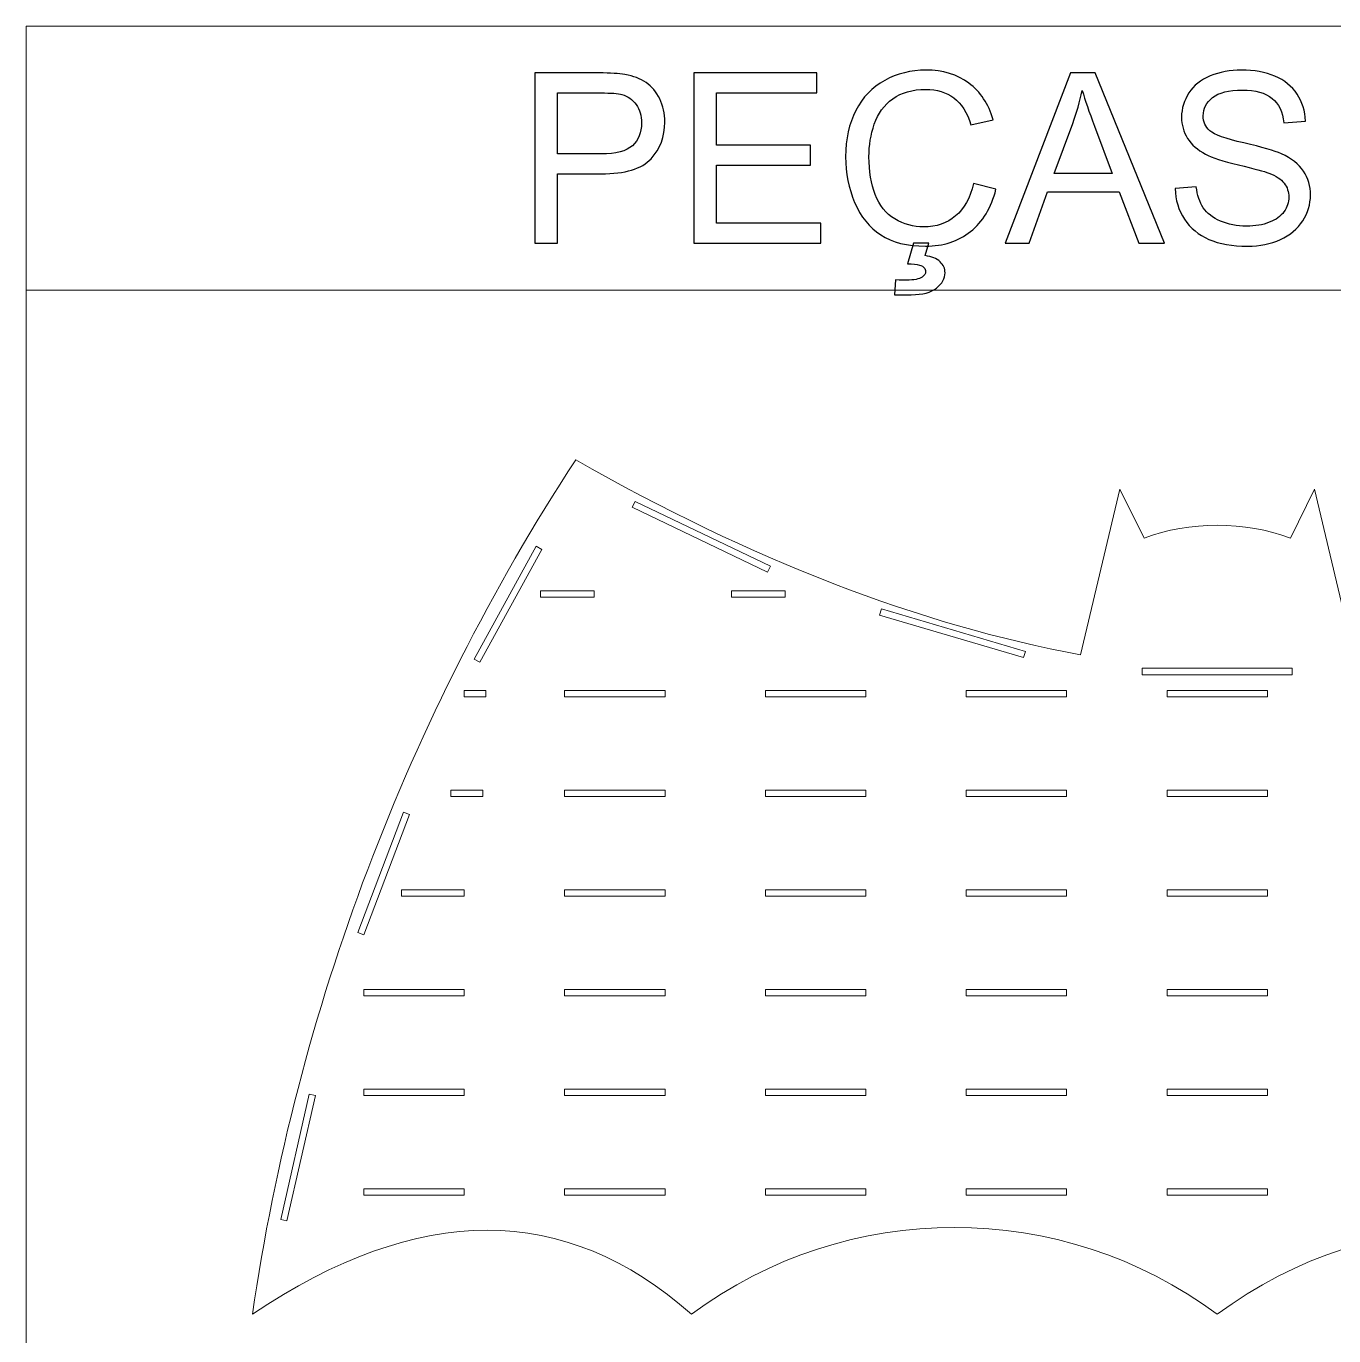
# Model space of a CAD drawing. Header units: millimetres. Extents: x -1111 to 1111, y -549 to 549.
# Drawn here: x -1111 to -501, y -62 to 549 of the extents above; entities that cross this region are included whole.
import ezdxf

# ---------------------------------------------------------------- set-up
doc = ezdxf.new("R2010")
doc.units = ezdxf.units.MM
doc.header["$MEASUREMENT"] = 0
doc.layers.add('Camada 1', color=7, linetype='Continuous')

msp = doc.modelspace()

# ---------------------------------------------------------------- linework, layer by layer
at = {"layer": 'Camada 1', "color": 140, "lineweight": 20}
for points in [[(-1110.9428, 426.1517), (0, 426.1517), (0, 549.2085), (-1110.9428, 549.2085), (-1110.9428, 426.1517)], [(-1110.9428, -549.2083), (0, -549.2083), (0, 426.1517), (-1110.9428, 426.1517), (-1110.9428, -549.2083)]]:
    msp.add_lwpolyline(points, close=True, dxfattribs=at)
at = {"layer": 'Camada 1', "color": 140}
for points, knots in [([(-873.7577, 447.9645), (-873.7577, 447.9645), (-873.7577, 527.3951), (-873.7577, 527.3951), (-873.7577, 527.3951), (-873.7577, 527.3951), (-843.7678, 527.3951), (-843.7678, 527.3951), (-843.7678, 527.3951), (-838.4983, 527.3951), (-834.4676, 527.1363), (-831.6757, 526.637), (-831.6757, 526.637), (-827.7745, 525.9899), (-824.5018, 524.7511), (-821.8578, 522.9392), (-821.8578, 522.9392), (-819.2139, 521.1087), (-817.0876, 518.5572), (-815.479, 515.2845), (-815.479, 515.2845), (-813.8704, 512.0119), (-813.0754, 508.4065), (-813.0754, 504.4682), (-813.0754, 504.4682), (-813.0754, 497.7381), (-815.2201, 492.0248), (-819.5282, 487.3655), (-819.5282, 487.3655), (-823.8177, 482.6877), (-831.6018, 480.358), (-842.8434, 480.358), (-842.8434, 480.358), (-842.8434, 480.358), (-863.2187, 480.358), (-863.2187, 480.358), (-863.2187, 480.358), (-863.2187, 480.358), (-863.2187, 447.9645), (-863.2187, 447.9645), (-863.2187, 447.9645), (-863.2187, 447.9645), (-873.7577, 447.9645), (-873.7577, 447.9645)], [0, 0, 0, 0, 0.08333333, 0.08333333, 0.08333333, 0.08333333, 0.16666667, 0.16666667, 0.16666667, 0.16666667, 0.25, 0.25, 0.25, 0.25, 0.33333333, 0.33333333, 0.33333333, 0.33333333, 0.41666667, 0.41666667, 0.41666667, 0.41666667, 0.5, 0.5, 0.5, 0.5, 0.58333333, 0.58333333, 0.58333333, 0.58333333, 0.66666667, 0.66666667, 0.66666667, 0.66666667, 0.75, 0.75, 0.75, 0.75, 0.83333333, 0.83333333, 0.83333333, 0.83333333, 1, 1, 1, 1]), ([(-799.5411, 447.9645), (-799.5411, 447.9645), (-799.5411, 527.3951), (-799.5411, 527.3951), (-799.5411, 527.3951), (-799.5411, 527.3951), (-742.1869, 527.3951), (-742.1869, 527.3951), (-742.1869, 527.3951), (-742.1869, 527.3951), (-742.1869, 518.0764), (-742.1869, 518.0764), (-742.1869, 518.0764), (-742.1869, 518.0764), (-789.0021, 518.0764), (-789.0021, 518.0764), (-789.0021, 518.0764), (-789.0021, 518.0764), (-789.0021, 493.6704), (-789.0021, 493.6704), (-789.0021, 493.6704), (-789.0021, 493.6704), (-745.1822, 493.6704), (-745.1822, 493.6704), (-745.1822, 493.6704), (-745.1822, 493.6704), (-745.1822, 484.3517), (-745.1822, 484.3517), (-745.1822, 484.3517), (-745.1822, 484.3517), (-789.0021, 484.3517), (-789.0021, 484.3517), (-789.0021, 484.3517), (-789.0021, 484.3517), (-789.0021, 457.2832), (-789.0021, 457.2832), (-789.0021, 457.2832), (-789.0021, 457.2832), (-740.301, 457.2832), (-740.301, 457.2832), (-740.301, 457.2832), (-740.301, 457.2832), (-740.301, 447.9645), (-740.301, 447.9645), (-740.301, 447.9645), (-740.301, 447.9645), (-799.5411, 447.9645), (-799.5411, 447.9645)], [0, 0, 0, 0, 0.07692308, 0.07692308, 0.07692308, 0.07692308, 0.15384615, 0.15384615, 0.15384615, 0.15384615, 0.23076923, 0.23076923, 0.23076923, 0.23076923, 0.30769231, 0.30769231, 0.30769231, 0.30769231, 0.38461538, 0.38461538, 0.38461538, 0.38461538, 0.46153846, 0.46153846, 0.46153846, 0.46153846, 0.53846154, 0.53846154, 0.53846154, 0.53846154, 0.61538462, 0.61538462, 0.61538462, 0.61538462, 0.69230769, 0.69230769, 0.69230769, 0.69230769, 0.76923077, 0.76923077, 0.76923077, 0.76923077, 0.84615385, 0.84615385, 0.84615385, 0.84615385, 1, 1, 1, 1]), ([(-669.1906, 475.8281), (-669.1906, 475.8281), (-658.6516, 473.1656), (-658.6516, 473.1656), (-658.6516, 473.1656), (-660.8519, 464.531), (-664.8086, 457.9673), (-670.5219, 453.4374), (-670.5219, 453.4374), (-676.2351, 448.9075), (-683.2241, 446.6333), (-691.4889, 446.6333), (-691.4889, 446.6333), (-700.031, 446.6333), (-706.983, 448.3713), (-712.345, 451.8658), (-712.345, 451.8658), (-717.7069, 455.3418), (-721.7746, 460.3894), (-724.5665, 466.9901), (-724.5665, 466.9901), (-727.3584, 473.6093), (-728.7636, 480.6908), (-728.7636, 488.2715), (-728.7636, 488.2715), (-728.7636, 496.5362), (-727.192, 503.7471), (-724.0303, 509.9041), (-724.0303, 509.9041), (-720.8686, 516.0611), (-716.3757, 520.7389), (-710.5515, 523.9376), (-710.5515, 523.9376), (-704.7273, 527.1363), (-698.3115, 528.7263), (-691.3225, 528.7263), (-691.3225, 528.7263), (-683.372, 528.7263), (-676.6973, 526.711), (-671.2984, 522.6618), (-671.2984, 522.6618), (-665.881, 518.6126), (-662.1092, 512.9364), (-659.9829, 505.6146), (-659.9829, 505.6146), (-659.9829, 505.6146), (-670.3, 503.1739), (-670.3, 503.1739), (-670.3, 503.1739), (-672.1304, 508.9426), (-674.8114, 513.1582), (-678.3059, 515.7837), (-678.3059, 515.7837), (-681.8004, 518.4277), (-686.2009, 519.7405), (-691.5074, 519.7405), (-691.5074, 519.7405), (-697.5904, 519.7405), (-702.6935, 518.2798), (-706.7796, 515.3585), (-706.7796, 515.3585), (-710.8658, 512.4372), (-713.7502, 508.4989), (-715.3957, 503.5807), (-715.3957, 503.5807), (-717.0598, 498.644), (-717.8918, 493.5594), (-717.8918, 488.3269), (-717.8918, 488.3269), (-717.8918, 481.5783), (-716.9118, 475.6802), (-714.952, 470.651), (-714.952, 470.651), (-712.9921, 465.6034), (-709.9413, 461.8501), (-705.7997, 459.354), (-705.7997, 459.354), (-701.6581, 456.8579), (-697.1836, 455.6191), (-692.3579, 455.6191), (-692.3579, 455.6191), (-686.4782, 455.6191), (-681.5231, 457.3202), (-677.4554, 460.7037), (-677.4554, 460.7037), (-673.3877, 464.1058), (-670.6328, 469.1349), (-669.1906, 475.8281)], [0, 0, 0, 0, 0.04347826, 0.04347826, 0.04347826, 0.04347826, 0.08695652, 0.08695652, 0.08695652, 0.08695652, 0.13043478, 0.13043478, 0.13043478, 0.13043478, 0.17391304, 0.17391304, 0.17391304, 0.17391304, 0.2173913, 0.2173913, 0.2173913, 0.2173913, 0.26086957, 0.26086957, 0.26086957, 0.26086957, 0.30434783, 0.30434783, 0.30434783, 0.30434783, 0.34782609, 0.34782609, 0.34782609, 0.34782609, 0.39130435, 0.39130435, 0.39130435, 0.39130435, 0.43478261, 0.43478261, 0.43478261, 0.43478261, 0.47826087, 0.47826087, 0.47826087, 0.47826087, 0.52173913, 0.52173913, 0.52173913, 0.52173913, 0.56521739, 0.56521739, 0.56521739, 0.56521739, 0.60869565, 0.60869565, 0.60869565, 0.60869565, 0.65217391, 0.65217391, 0.65217391, 0.65217391, 0.69565217, 0.69565217, 0.69565217, 0.69565217, 0.73913043, 0.73913043, 0.73913043, 0.73913043, 0.7826087, 0.7826087, 0.7826087, 0.7826087, 0.82608696, 0.82608696, 0.82608696, 0.82608696, 0.86956522, 0.86956522, 0.86956522, 0.86956522, 0.91304348, 0.91304348, 0.91304348, 0.91304348, 1, 1, 1, 1]), ([(-654.3621, 447.9645), (-654.3621, 447.9645), (-623.8915, 527.3951), (-623.8915, 527.3951), (-623.8915, 527.3951), (-623.8915, 527.3951), (-612.3356, 527.3951), (-612.3356, 527.3951), (-612.3356, 527.3951), (-612.3356, 527.3951), (-579.9976, 447.9645), (-579.9976, 447.9645), (-579.9976, 447.9645), (-579.9976, 447.9645), (-591.9603, 447.9645), (-591.9603, 447.9645), (-591.9603, 447.9645), (-591.9603, 447.9645), (-601.1495, 472.0377), (-601.1495, 472.0377), (-601.1495, 472.0377), (-601.1495, 472.0377), (-634.5969, 472.0377), (-634.5969, 472.0377), (-634.5969, 472.0377), (-634.5969, 472.0377), (-643.213, 447.9645), (-643.213, 447.9645), (-643.213, 447.9645), (-643.213, 447.9645), (-654.3621, 447.9645), (-654.3621, 447.9645)], [0, 0, 0, 0, 0.11111111, 0.11111111, 0.11111111, 0.11111111, 0.22222222, 0.22222222, 0.22222222, 0.22222222, 0.33333333, 0.33333333, 0.33333333, 0.33333333, 0.44444444, 0.44444444, 0.44444444, 0.44444444, 0.55555556, 0.55555556, 0.55555556, 0.55555556, 0.66666667, 0.66666667, 0.66666667, 0.66666667, 0.77777778, 0.77777778, 0.77777778, 0.77777778, 1, 1, 1, 1]), ([(-575.0979, 473.4799), (-575.0979, 473.4799), (-565.2246, 474.3674), (-565.2246, 474.3674), (-565.2246, 474.3674), (-564.7623, 470.3737), (-563.6714, 467.1011), (-561.9519, 464.531), (-561.9519, 464.531), (-560.2324, 461.9795), (-557.5699, 459.9087), (-553.9645, 458.3186), (-553.9645, 458.3186), (-550.3591, 456.747), (-546.2914, 455.9519), (-541.78, 455.9519), (-541.78, 455.9519), (-537.7678, 455.9519), (-534.2363, 456.5436), (-531.167, 457.7454), (-531.167, 457.7454), (-528.0978, 458.9472), (-525.8236, 460.5928), (-524.3259, 462.6821), (-524.3259, 462.6821), (-522.8283, 464.7714), (-522.0702, 467.0456), (-522.0702, 469.4862), (-522.0702, 469.4862), (-522.0702, 471.9638), (-522.7913, 474.127), (-524.2335, 475.9945), (-524.2335, 475.9945), (-525.6757, 477.8434), (-528.0608, 479.3965), (-531.3889, 480.6723), (-531.3889, 480.6723), (-533.5152, 481.4858), (-538.23, 482.7801), (-545.5333, 484.5366), (-545.5333, 484.5366), (-552.8366, 486.2931), (-557.9397, 487.9387), (-560.8611, 489.4918), (-560.8611, 489.4918), (-564.6514, 491.4886), (-567.4618, 493.9662), (-569.3107, 496.906), (-569.3107, 496.906), (-571.1782, 499.8458), (-572.1026, 503.1555), (-572.1026, 506.7979), (-572.1026, 506.7979), (-572.1026, 510.8286), (-570.9563, 514.5819), (-568.6821, 518.0579), (-568.6821, 518.0579), (-566.4079, 521.5524), (-563.0983, 524.1964), (-558.7163, 526.0084), (-558.7163, 526.0084), (-554.3528, 527.8204), (-549.4901, 528.7263), (-544.1466, 528.7263), (-544.1466, 528.7263), (-538.267, 528.7263), (-533.0714, 527.7834), (-528.5785, 525.879), (-528.5785, 525.879), (-524.0856, 523.993), (-520.628, 521.2011), (-518.2059, 517.5033), (-518.2059, 517.5033), (-515.7838, 513.8239), (-514.4896, 509.6452), (-514.3047, 504.9859), (-514.3047, 504.9859), (-514.3047, 504.9859), (-524.3999, 504.2094), (-524.3999, 504.2094), (-524.3999, 504.2094), (-524.9361, 509.22), (-526.7665, 513.0103), (-529.8913, 515.5619), (-529.8913, 515.5619), (-533.016, 518.1319), (-537.6383, 519.4077), (-543.7398, 519.4077), (-543.7398, 519.4077), (-550.1002, 519.4077), (-554.7411, 518.2428), (-557.6439, 515.9132), (-557.6439, 515.9132), (-560.5467, 513.5835), (-562.0074, 510.7731), (-562.0074, 507.482), (-562.0074, 507.482), (-562.0074, 504.6346), (-560.972, 502.2865), (-558.9197, 500.4375), (-558.9197, 500.4375), (-556.8858, 498.6071), (-551.6163, 496.7026), (-543.0742, 494.7797), (-543.0742, 494.7797), (-534.5321, 492.8384), (-528.671, 491.1558), (-525.4908, 489.7136), (-525.4908, 489.7136), (-520.8869, 487.5874), (-517.4664, 484.9064), (-515.2661, 481.6338), (-515.2661, 481.6338), (-513.0659, 478.3796), (-511.975, 474.6263), (-511.975, 470.3737), (-511.975, 470.3737), (-511.975, 466.1396), (-513.1768, 462.1829), (-515.5989, 458.448), (-515.5989, 458.448), (-518.021, 454.7131), (-521.4786, 451.8103), (-526.0085, 449.7395), (-526.0085, 449.7395), (-530.5384, 447.6687), (-535.623, 446.6333), (-541.2992, 446.6333), (-541.2992, 446.6333), (-548.4731, 446.6333), (-554.4822, 447.6872), (-559.3264, 449.7765), (-559.3264, 449.7765), (-564.1892, 451.8658), (-567.9795, 455.009), (-570.7344, 459.2246), (-570.7344, 459.2246), (-573.5078, 463.4217), (-574.95, 468.1735), (-575.0979, 473.4799)], [0, 0, 0, 0, 0.02777778, 0.02777778, 0.02777778, 0.02777778, 0.05555556, 0.05555556, 0.05555556, 0.05555556, 0.08333333, 0.08333333, 0.08333333, 0.08333333, 0.11111111, 0.11111111, 0.11111111, 0.11111111, 0.13888889, 0.13888889, 0.13888889, 0.13888889, 0.16666667, 0.16666667, 0.16666667, 0.16666667, 0.19444444, 0.19444444, 0.19444444, 0.19444444, 0.22222222, 0.22222222, 0.22222222, 0.22222222, 0.25, 0.25, 0.25, 0.25, 0.27777778, 0.27777778, 0.27777778, 0.27777778, 0.30555556, 0.30555556, 0.30555556, 0.30555556, 0.33333333, 0.33333333, 0.33333333, 0.33333333, 0.36111111, 0.36111111, 0.36111111, 0.36111111, 0.38888889, 0.38888889, 0.38888889, 0.38888889, 0.41666667, 0.41666667, 0.41666667, 0.41666667, 0.44444444, 0.44444444, 0.44444444, 0.44444444, 0.47222222, 0.47222222, 0.47222222, 0.47222222, 0.5, 0.5, 0.5, 0.5, 0.52777778, 0.52777778, 0.52777778, 0.52777778, 0.55555556, 0.55555556, 0.55555556, 0.55555556, 0.58333333, 0.58333333, 0.58333333, 0.58333333, 0.61111111, 0.61111111, 0.61111111, 0.61111111, 0.63888889, 0.63888889, 0.63888889, 0.63888889, 0.66666667, 0.66666667, 0.66666667, 0.66666667, 0.69444444, 0.69444444, 0.69444444, 0.69444444, 0.72222222, 0.72222222, 0.72222222, 0.72222222, 0.75, 0.75, 0.75, 0.75, 0.77777778, 0.77777778, 0.77777778, 0.77777778, 0.80555556, 0.80555556, 0.80555556, 0.80555556, 0.83333333, 0.83333333, 0.83333333, 0.83333333, 0.86111111, 0.86111111, 0.86111111, 0.86111111, 0.88888889, 0.88888889, 0.88888889, 0.88888889, 0.91666667, 0.91666667, 0.91666667, 0.91666667, 0.94444444, 0.94444444, 0.94444444, 0.94444444, 1, 1, 1, 1]), ([(-631.5092, 480.5799), (-631.5092, 480.5799), (-604.4406, 480.5799), (-604.4406, 480.5799), (-604.4406, 480.5799), (-604.4406, 480.5799), (-612.7239, 502.6008), (-612.7239, 502.6008), (-612.7239, 502.6008), (-615.22, 509.2939), (-617.1059, 514.8223), (-618.4186, 519.1858), (-618.4186, 519.1858), (-619.5095, 514.0088), (-620.9702, 508.9242), (-622.8006, 503.895), (-622.8006, 503.895), (-622.8006, 503.895), (-631.5092, 480.5799), (-631.5092, 480.5799)], [0, 0, 0, 0, 0.16666667, 0.16666667, 0.16666667, 0.16666667, 0.33333333, 0.33333333, 0.33333333, 0.33333333, 0.5, 0.5, 0.5, 0.5, 0.66666667, 0.66666667, 0.66666667, 0.66666667, 1, 1, 1, 1]), ([(-863.2187, 489.6767), (-863.2187, 489.6767), (-842.6954, 489.6767), (-842.6954, 489.6767), (-842.6954, 489.6767), (-835.8913, 489.6767), (-831.0841, 490.9339), (-828.2182, 493.467), (-828.2182, 493.467), (-825.3708, 496), (-823.9472, 499.55), (-823.9472, 504.1539), (-823.9472, 504.1539), (-823.9472, 507.4635), (-824.7792, 510.3109), (-826.4617, 512.6775), (-826.4617, 512.6775), (-828.1443, 515.0442), (-830.363, 516.6158), (-833.0994, 517.3738), (-833.0994, 517.3738), (-834.8744, 517.8361), (-838.147, 518.0764), (-842.8988, 518.0764), (-842.8988, 518.0764), (-842.8988, 518.0764), (-863.2187, 518.0764), (-863.2187, 518.0764), (-863.2187, 518.0764), (-863.2187, 518.0764), (-863.2187, 489.6767), (-863.2187, 489.6767)], [0, 0, 0, 0, 0.11111111, 0.11111111, 0.11111111, 0.11111111, 0.22222222, 0.22222222, 0.22222222, 0.22222222, 0.33333333, 0.33333333, 0.33333333, 0.33333333, 0.44444444, 0.44444444, 0.44444444, 0.44444444, 0.55555556, 0.55555556, 0.55555556, 0.55555556, 0.66666667, 0.66666667, 0.66666667, 0.66666667, 0.77777778, 0.77777778, 0.77777778, 0.77777778, 1, 1, 1, 1]), ([(-699.957, 438.424), (-699.957, 438.424), (-697.1466, 447.9645), (-697.1466, 447.9645), (-697.1466, 447.9645), (-697.1466, 447.9645), (-689.9358, 447.9645), (-689.9358, 447.9645), (-689.9358, 447.9645), (-689.9358, 447.9645), (-691.7292, 442.1958), (-691.7292, 442.1958), (-691.7292, 442.1958), (-688.6415, 441.826), (-686.3118, 440.883), (-684.7402, 439.3484), (-684.7402, 439.3484), (-683.1686, 437.8323), (-682.3921, 436.1313), (-682.3921, 434.2638), (-682.3921, 434.2638), (-682.3921, 431.5644), (-683.7048, 429.1792), (-686.3303, 427.1084), (-686.3303, 427.1084), (-688.9373, 425.0376), (-692.8941, 424.0022), (-698.1636, 424.0022), (-698.1636, 424.0022), (-701.1404, 424.0022), (-703.7659, 424.0022), (-706.0216, 424.0022), (-706.0216, 424.0022), (-706.0216, 424.0022), (-705.4669, 430.8803), (-705.4669, 430.8803), (-705.4669, 430.8803), (-703.1187, 430.8063), (-701.4177, 430.7693), (-700.3083, 430.7693), (-700.3083, 430.7693), (-696.8878, 430.7693), (-694.4657, 431.2316), (-693.079, 432.1745), (-693.079, 432.1745), (-692.0251, 432.8956), (-691.4889, 433.7646), (-691.4889, 434.8185), (-691.4889, 434.8185), (-691.4889, 435.4656), (-691.6923, 436.0388), (-692.1175, 436.538), (-692.1175, 436.538), (-692.5243, 437.0372), (-693.2823, 437.481), (-694.3917, 437.8323), (-694.3917, 437.8323), (-695.5196, 438.1836), (-697.3685, 438.387), (-699.957, 438.424)], [0, 0, 0, 0, 0.0625, 0.0625, 0.0625, 0.0625, 0.125, 0.125, 0.125, 0.125, 0.1875, 0.1875, 0.1875, 0.1875, 0.25, 0.25, 0.25, 0.25, 0.3125, 0.3125, 0.3125, 0.3125, 0.375, 0.375, 0.375, 0.375, 0.4375, 0.4375, 0.4375, 0.4375, 0.5, 0.5, 0.5, 0.5, 0.5625, 0.5625, 0.5625, 0.5625, 0.625, 0.625, 0.625, 0.625, 0.6875, 0.6875, 0.6875, 0.6875, 0.75, 0.75, 0.75, 0.75, 0.8125, 0.8125, 0.8125, 0.8125, 0.875, 0.875, 0.875, 0.875, 1, 1, 1, 1])]:
    msp.add_open_spline(points, degree=3, knots=knots, dxfattribs=at)
at = {"layer": 'Camada 1', "color": 230, "lineweight": 20}
for points, knots in [([(-555.4714, -51.4552), (-482.6435, 2.5034), (-383.0985, 2.5034), (-310.2706, -51.4552), (-310.2706, -51.4552), (-251.4409, 0.7062), (-183.1746, 0.7062), (-105.4714, -51.4552), (-105.4714, -51.4552), (-126.3433, 90.704), (-177.7968, 226.6462), (-256.2843, 346.9982), (-256.2843, 346.9982), (-338.3175, 300.2057), (-416.8004, 269.9041), (-491.7329, 256.0928), (-491.7329, 256.0928), (-491.7329, 256.0928), (-510.0187, 333.2408), (-510.0187, 333.2408), (-510.0187, 333.2408), (-510.0187, 333.2408), (-521.3384, 310.4272), (-521.3384, 310.4272), (-521.3384, 310.4272), (-542.5799, 318.4856), (-568.3629, 318.4856), (-589.6044, 310.4272), (-589.6044, 310.4272), (-589.6044, 310.4272), (-600.9241, 333.2408), (-600.9241, 333.2408), (-600.9241, 333.2408), (-600.9241, 333.2408), (-619.2099, 256.0928), (-619.2099, 256.0928), (-619.2099, 256.0928), (-694.1424, 269.9041), (-772.6253, 300.2057), (-854.6585, 346.9982), (-854.6585, 346.9982), (-933.146, 226.6462), (-984.5995, 90.704), (-1005.4714, -51.4552), (-1005.4714, -51.4552), (-927.7682, 0.7062), (-859.5019, 0.7062), (-800.6722, -51.4552), (-800.6722, -51.4552), (-727.8443, 2.5034), (-628.2993, 2.5034), (-555.4714, -51.4552)], [0, 0, 0, 0, 0.07142857, 0.07142857, 0.07142857, 0.07142857, 0.14285714, 0.14285714, 0.14285714, 0.14285714, 0.21428571, 0.21428571, 0.21428571, 0.21428571, 0.28571429, 0.28571429, 0.28571429, 0.28571429, 0.35714286, 0.35714286, 0.35714286, 0.35714286, 0.42857143, 0.42857143, 0.42857143, 0.42857143, 0.5, 0.5, 0.5, 0.5, 0.57142857, 0.57142857, 0.57142857, 0.57142857, 0.64285714, 0.64285714, 0.64285714, 0.64285714, 0.71428571, 0.71428571, 0.71428571, 0.71428571, 0.78571429, 0.78571429, 0.78571429, 0.78571429, 0.85714286, 0.85714286, 0.85714286, 0.85714286, 1, 1, 1, 1]), ([(-763.8455, 297.3461), (-763.8455, 297.3461), (-765.1404, 294.64), (-765.1404, 294.64), (-765.1404, 294.64), (-765.1404, 294.64), (-828.2835, 324.8552), (-828.2835, 324.8552), (-828.2835, 324.8552), (-828.2835, 324.8552), (-826.9885, 327.5614), (-826.9885, 327.5614), (-826.9885, 327.5614), (-826.9885, 327.5614), (-763.8455, 297.3461), (-763.8455, 297.3461)], [0, 0, 0, 0, 0.2, 0.2, 0.2, 0.2, 0.4, 0.4, 0.4, 0.4, 0.6, 0.6, 0.6, 0.6, 1, 1, 1, 1]), ([(-870.4864, 305.2158), (-870.4864, 305.2158), (-899.4013, 252.6427), (-899.4013, 252.6427), (-899.4013, 252.6427), (-899.4013, 252.6427), (-902.03, 254.0885), (-902.03, 254.0885), (-902.03, 254.0885), (-902.03, 254.0885), (-873.1151, 306.6616), (-873.1151, 306.6616), (-873.1151, 306.6616), (-873.1151, 306.6616), (-870.4864, 305.2158), (-870.4864, 305.2158)], [0, 0, 0, 0, 0.2, 0.2, 0.2, 0.2, 0.4, 0.4, 0.4, 0.4, 0.6, 0.6, 0.6, 0.6, 1, 1, 1, 1]), ([(-846.0781, 282.958), (-846.0781, 282.958), (-871.0781, 282.958), (-871.0781, 282.958), (-871.0781, 282.958), (-871.0781, 282.958), (-871.0781, 285.958), (-871.0781, 285.958), (-871.0781, 285.958), (-871.0781, 285.958), (-846.0781, 285.958), (-846.0781, 285.958), (-846.0781, 285.958), (-846.0781, 285.958), (-846.0781, 282.958), (-846.0781, 282.958)], [0, 0, 0, 0, 0.2, 0.2, 0.2, 0.2, 0.4, 0.4, 0.4, 0.4, 0.6, 0.6, 0.6, 0.6, 1, 1, 1, 1]), ([(-756.9969, 282.958), (-756.9969, 282.958), (-781.9969, 282.958), (-781.9969, 282.958), (-781.9969, 282.958), (-781.9969, 282.958), (-781.9969, 285.958), (-781.9969, 285.958), (-781.9969, 285.958), (-781.9969, 285.958), (-756.9969, 285.958), (-756.9969, 285.958), (-756.9969, 285.958), (-756.9969, 285.958), (-756.9969, 282.958), (-756.9969, 282.958)], [0, 0, 0, 0, 0.2, 0.2, 0.2, 0.2, 0.4, 0.4, 0.4, 0.4, 0.6, 0.6, 0.6, 0.6, 1, 1, 1, 1]), ([(-644.9483, 257.6675), (-644.9483, 257.6675), (-645.797, 254.7901), (-645.797, 254.7901), (-645.797, 254.7901), (-645.797, 254.7901), (-712.9373, 274.5936), (-712.9373, 274.5936), (-712.9373, 274.5936), (-712.9373, 274.5936), (-712.0886, 277.4711), (-712.0886, 277.4711), (-712.0886, 277.4711), (-712.0886, 277.4711), (-644.9483, 257.6675), (-644.9483, 257.6675)], [0, 0, 0, 0, 0.2, 0.2, 0.2, 0.2, 0.4, 0.4, 0.4, 0.4, 0.6, 0.6, 0.6, 0.6, 1, 1, 1, 1]), ([(-520.4714, 249.7526), (-520.4714, 249.7526), (-520.4714, 246.7526), (-520.4714, 246.7526), (-520.4714, 246.7526), (-520.4714, 246.7526), (-590.4714, 246.7526), (-590.4714, 246.7526), (-590.4714, 246.7526), (-590.4714, 246.7526), (-590.4714, 249.7526), (-590.4714, 249.7526), (-590.4714, 249.7526), (-590.4714, 249.7526), (-520.4714, 249.7526), (-520.4714, 249.7526)], [0, 0, 0, 0, 0.2, 0.2, 0.2, 0.2, 0.4, 0.4, 0.4, 0.4, 0.6, 0.6, 0.6, 0.6, 1, 1, 1, 1]), ([(-896.6433, 239.4753), (-896.6433, 239.4753), (-896.6433, 236.4753), (-896.6433, 236.4753), (-896.6433, 236.4753), (-896.6433, 236.4753), (-906.6433, 236.4753), (-906.6433, 236.4753), (-906.6433, 236.4753), (-906.6433, 236.4753), (-906.6433, 239.4753), (-906.6433, 239.4753), (-906.6433, 239.4753), (-906.6433, 239.4753), (-896.6433, 239.4753), (-896.6433, 239.4753)], [0, 0, 0, 0, 0.2, 0.2, 0.2, 0.2, 0.4, 0.4, 0.4, 0.4, 0.6, 0.6, 0.6, 0.6, 1, 1, 1, 1]), ([(-812.9975, 236.4753), (-812.9975, 236.4753), (-859.8204, 236.4753), (-859.8204, 236.4753), (-859.8204, 236.4753), (-859.8204, 236.4753), (-859.8204, 239.4753), (-859.8204, 239.4753), (-859.8204, 239.4753), (-859.8204, 239.4753), (-812.9975, 239.4753), (-812.9975, 239.4753), (-812.9975, 239.4753), (-812.9975, 239.4753), (-812.9975, 236.4753), (-812.9975, 236.4753)], [0, 0, 0, 0, 0.2, 0.2, 0.2, 0.2, 0.4, 0.4, 0.4, 0.4, 0.6, 0.6, 0.6, 0.6, 1, 1, 1, 1]), ([(-719.3516, 236.4753), (-719.3516, 236.4753), (-766.1746, 236.4753), (-766.1746, 236.4753), (-766.1746, 236.4753), (-766.1746, 236.4753), (-766.1746, 239.4753), (-766.1746, 239.4753), (-766.1746, 239.4753), (-766.1746, 239.4753), (-719.3516, 239.4753), (-719.3516, 239.4753), (-719.3516, 239.4753), (-719.3516, 239.4753), (-719.3516, 236.4753), (-719.3516, 236.4753)], [0, 0, 0, 0, 0.2, 0.2, 0.2, 0.2, 0.4, 0.4, 0.4, 0.4, 0.6, 0.6, 0.6, 0.6, 1, 1, 1, 1]), ([(-625.7058, 239.4753), (-625.7058, 239.4753), (-625.7058, 236.4753), (-625.7058, 236.4753), (-625.7058, 236.4753), (-625.7058, 236.4753), (-672.5287, 236.4753), (-672.5287, 236.4753), (-672.5287, 236.4753), (-672.5287, 236.4753), (-672.5287, 239.4753), (-672.5287, 239.4753), (-672.5287, 239.4753), (-672.5287, 239.4753), (-625.7058, 239.4753), (-625.7058, 239.4753)], [0, 0, 0, 0, 0.2, 0.2, 0.2, 0.2, 0.4, 0.4, 0.4, 0.4, 0.6, 0.6, 0.6, 0.6, 1, 1, 1, 1]), ([(-532.0599, 239.4753), (-532.0599, 239.4753), (-532.0599, 236.4753), (-532.0599, 236.4753), (-532.0599, 236.4753), (-532.0599, 236.4753), (-578.8829, 236.4753), (-578.8829, 236.4753), (-578.8829, 236.4753), (-578.8829, 236.4753), (-578.8829, 239.4753), (-578.8829, 239.4753), (-578.8829, 239.4753), (-578.8829, 239.4753), (-532.0599, 239.4753), (-532.0599, 239.4753)], [0, 0, 0, 0, 0.2, 0.2, 0.2, 0.2, 0.4, 0.4, 0.4, 0.4, 0.6, 0.6, 0.6, 0.6, 1, 1, 1, 1]), ([(-897.8995, 189.9926), (-897.8995, 189.9926), (-912.8995, 189.9926), (-912.8995, 189.9926), (-912.8995, 189.9926), (-912.8995, 189.9926), (-912.8995, 192.9926), (-912.8995, 192.9926), (-912.8995, 192.9926), (-912.8995, 192.9926), (-897.8995, 192.9926), (-897.8995, 192.9926), (-897.8995, 192.9926), (-897.8995, 192.9926), (-897.8995, 189.9926), (-897.8995, 189.9926)], [0, 0, 0, 0, 0.2, 0.2, 0.2, 0.2, 0.4, 0.4, 0.4, 0.4, 0.6, 0.6, 0.6, 0.6, 1, 1, 1, 1]), ([(-812.9975, 192.9926), (-812.9975, 192.9926), (-812.9975, 189.9926), (-812.9975, 189.9926), (-812.9975, 189.9926), (-812.9975, 189.9926), (-859.8204, 189.9926), (-859.8204, 189.9926), (-859.8204, 189.9926), (-859.8204, 189.9926), (-859.8204, 192.9926), (-859.8204, 192.9926), (-859.8204, 192.9926), (-859.8204, 192.9926), (-812.9975, 192.9926), (-812.9975, 192.9926)], [0, 0, 0, 0, 0.2, 0.2, 0.2, 0.2, 0.4, 0.4, 0.4, 0.4, 0.6, 0.6, 0.6, 0.6, 1, 1, 1, 1]), ([(-719.3516, 189.9926), (-719.3516, 189.9926), (-766.1746, 189.9926), (-766.1746, 189.9926), (-766.1746, 189.9926), (-766.1746, 189.9926), (-766.1746, 192.9926), (-766.1746, 192.9926), (-766.1746, 192.9926), (-766.1746, 192.9926), (-719.3516, 192.9926), (-719.3516, 192.9926), (-719.3516, 192.9926), (-719.3516, 192.9926), (-719.3516, 189.9926), (-719.3516, 189.9926)], [0, 0, 0, 0, 0.2, 0.2, 0.2, 0.2, 0.4, 0.4, 0.4, 0.4, 0.6, 0.6, 0.6, 0.6, 1, 1, 1, 1]), ([(-625.7058, 192.9926), (-625.7058, 192.9926), (-625.7058, 189.9926), (-625.7058, 189.9926), (-625.7058, 189.9926), (-625.7058, 189.9926), (-672.5287, 189.9926), (-672.5287, 189.9926), (-672.5287, 189.9926), (-672.5287, 189.9926), (-672.5287, 192.9926), (-672.5287, 192.9926), (-672.5287, 192.9926), (-672.5287, 192.9926), (-625.7058, 192.9926), (-625.7058, 192.9926)], [0, 0, 0, 0, 0.2, 0.2, 0.2, 0.2, 0.4, 0.4, 0.4, 0.4, 0.6, 0.6, 0.6, 0.6, 1, 1, 1, 1]), ([(-532.0599, 189.9926), (-532.0599, 189.9926), (-578.8829, 189.9926), (-578.8829, 189.9926), (-578.8829, 189.9926), (-578.8829, 189.9926), (-578.8829, 192.9926), (-578.8829, 192.9926), (-578.8829, 192.9926), (-578.8829, 192.9926), (-532.0599, 192.9926), (-532.0599, 192.9926), (-532.0599, 192.9926), (-532.0599, 192.9926), (-532.0599, 189.9926), (-532.0599, 189.9926)], [0, 0, 0, 0, 0.2, 0.2, 0.2, 0.2, 0.4, 0.4, 0.4, 0.4, 0.6, 0.6, 0.6, 0.6, 1, 1, 1, 1]), ([(-935.0338, 182.6482), (-935.0338, 182.6482), (-932.229, 181.5838), (-932.229, 181.5838), (-932.229, 181.5838), (-932.229, 181.5838), (-953.517, 125.4873), (-953.517, 125.4873), (-953.517, 125.4873), (-953.517, 125.4873), (-956.3218, 126.5517), (-956.3218, 126.5517), (-956.3218, 126.5517), (-956.3218, 126.5517), (-935.0338, 182.6482), (-935.0338, 182.6482)], [0, 0, 0, 0, 0.2, 0.2, 0.2, 0.2, 0.4, 0.4, 0.4, 0.4, 0.6, 0.6, 0.6, 0.6, 1, 1, 1, 1]), ([(-906.6433, 143.5099), (-906.6433, 143.5099), (-935.8266, 143.5099), (-935.8266, 143.5099), (-935.8266, 143.5099), (-935.8266, 143.5099), (-935.8266, 146.5099), (-935.8266, 146.5099), (-935.8266, 146.5099), (-935.8266, 146.5099), (-906.6433, 146.5099), (-906.6433, 146.5099), (-906.6433, 146.5099), (-906.6433, 146.5099), (-906.6433, 143.5099), (-906.6433, 143.5099)], [0, 0, 0, 0, 0.2, 0.2, 0.2, 0.2, 0.4, 0.4, 0.4, 0.4, 0.6, 0.6, 0.6, 0.6, 1, 1, 1, 1]), ([(-812.9975, 143.5099), (-812.9975, 143.5099), (-859.8204, 143.5099), (-859.8204, 143.5099), (-859.8204, 143.5099), (-859.8204, 143.5099), (-859.8204, 146.5099), (-859.8204, 146.5099), (-859.8204, 146.5099), (-859.8204, 146.5099), (-812.9975, 146.5099), (-812.9975, 146.5099), (-812.9975, 146.5099), (-812.9975, 146.5099), (-812.9975, 143.5099), (-812.9975, 143.5099)], [0, 0, 0, 0, 0.2, 0.2, 0.2, 0.2, 0.4, 0.4, 0.4, 0.4, 0.6, 0.6, 0.6, 0.6, 1, 1, 1, 1]), ([(-719.3516, 143.5099), (-719.3516, 143.5099), (-766.1746, 143.5099), (-766.1746, 143.5099), (-766.1746, 143.5099), (-766.1746, 143.5099), (-766.1746, 146.5099), (-766.1746, 146.5099), (-766.1746, 146.5099), (-766.1746, 146.5099), (-719.3516, 146.5099), (-719.3516, 146.5099), (-719.3516, 146.5099), (-719.3516, 146.5099), (-719.3516, 143.5099), (-719.3516, 143.5099)], [0, 0, 0, 0, 0.2, 0.2, 0.2, 0.2, 0.4, 0.4, 0.4, 0.4, 0.6, 0.6, 0.6, 0.6, 1, 1, 1, 1]), ([(-625.7058, 146.5099), (-625.7058, 146.5099), (-625.7058, 143.5099), (-625.7058, 143.5099), (-625.7058, 143.5099), (-625.7058, 143.5099), (-672.5287, 143.5099), (-672.5287, 143.5099), (-672.5287, 143.5099), (-672.5287, 143.5099), (-672.5287, 146.5099), (-672.5287, 146.5099), (-672.5287, 146.5099), (-672.5287, 146.5099), (-625.7058, 146.5099), (-625.7058, 146.5099)], [0, 0, 0, 0, 0.2, 0.2, 0.2, 0.2, 0.4, 0.4, 0.4, 0.4, 0.6, 0.6, 0.6, 0.6, 1, 1, 1, 1]), ([(-532.0599, 143.5099), (-532.0599, 143.5099), (-578.8829, 143.5099), (-578.8829, 143.5099), (-578.8829, 143.5099), (-578.8829, 143.5099), (-578.8829, 146.5099), (-578.8829, 146.5099), (-578.8829, 146.5099), (-578.8829, 146.5099), (-532.0599, 146.5099), (-532.0599, 146.5099), (-532.0599, 146.5099), (-532.0599, 146.5099), (-532.0599, 143.5099), (-532.0599, 143.5099)], [0, 0, 0, 0, 0.2, 0.2, 0.2, 0.2, 0.4, 0.4, 0.4, 0.4, 0.6, 0.6, 0.6, 0.6, 1, 1, 1, 1]), ([(-906.6433, 97.0272), (-906.6433, 97.0272), (-953.4663, 97.0272), (-953.4663, 97.0272), (-953.4663, 97.0272), (-953.4663, 97.0272), (-953.4663, 100.0272), (-953.4663, 100.0272), (-953.4663, 100.0272), (-953.4663, 100.0272), (-906.6433, 100.0272), (-906.6433, 100.0272), (-906.6433, 100.0272), (-906.6433, 100.0272), (-906.6433, 97.0272), (-906.6433, 97.0272)], [0, 0, 0, 0, 0.2, 0.2, 0.2, 0.2, 0.4, 0.4, 0.4, 0.4, 0.6, 0.6, 0.6, 0.6, 1, 1, 1, 1]), ([(-812.9975, 100.0272), (-812.9975, 100.0272), (-812.9975, 97.0272), (-812.9975, 97.0272), (-812.9975, 97.0272), (-812.9975, 97.0272), (-859.8204, 97.0272), (-859.8204, 97.0272), (-859.8204, 97.0272), (-859.8204, 97.0272), (-859.8204, 100.0272), (-859.8204, 100.0272), (-859.8204, 100.0272), (-859.8204, 100.0272), (-812.9975, 100.0272), (-812.9975, 100.0272)], [0, 0, 0, 0, 0.2, 0.2, 0.2, 0.2, 0.4, 0.4, 0.4, 0.4, 0.6, 0.6, 0.6, 0.6, 1, 1, 1, 1]), ([(-719.3516, 97.0272), (-719.3516, 97.0272), (-766.1746, 97.0272), (-766.1746, 97.0272), (-766.1746, 97.0272), (-766.1746, 97.0272), (-766.1746, 100.0272), (-766.1746, 100.0272), (-766.1746, 100.0272), (-766.1746, 100.0272), (-719.3516, 100.0272), (-719.3516, 100.0272), (-719.3516, 100.0272), (-719.3516, 100.0272), (-719.3516, 97.0272), (-719.3516, 97.0272)], [0, 0, 0, 0, 0.2, 0.2, 0.2, 0.2, 0.4, 0.4, 0.4, 0.4, 0.6, 0.6, 0.6, 0.6, 1, 1, 1, 1]), ([(-625.7058, 97.0272), (-625.7058, 97.0272), (-672.5287, 97.0272), (-672.5287, 97.0272), (-672.5287, 97.0272), (-672.5287, 97.0272), (-672.5287, 100.0272), (-672.5287, 100.0272), (-672.5287, 100.0272), (-672.5287, 100.0272), (-625.7058, 100.0272), (-625.7058, 100.0272), (-625.7058, 100.0272), (-625.7058, 100.0272), (-625.7058, 97.0272), (-625.7058, 97.0272)], [0, 0, 0, 0, 0.2, 0.2, 0.2, 0.2, 0.4, 0.4, 0.4, 0.4, 0.6, 0.6, 0.6, 0.6, 1, 1, 1, 1]), ([(-532.0599, 97.0272), (-532.0599, 97.0272), (-578.8829, 97.0272), (-578.8829, 97.0272), (-578.8829, 97.0272), (-578.8829, 97.0272), (-578.8829, 100.0272), (-578.8829, 100.0272), (-578.8829, 100.0272), (-578.8829, 100.0272), (-532.0599, 100.0272), (-532.0599, 100.0272), (-532.0599, 100.0272), (-532.0599, 100.0272), (-532.0599, 97.0272), (-532.0599, 97.0272)], [0, 0, 0, 0, 0.2, 0.2, 0.2, 0.2, 0.4, 0.4, 0.4, 0.4, 0.6, 0.6, 0.6, 0.6, 1, 1, 1, 1]), ([(-979.0156, 51.1995), (-979.0156, 51.1995), (-976.0895, 50.5379), (-976.0895, 50.5379), (-976.0895, 50.5379), (-976.0895, 50.5379), (-989.3213, -7.9849), (-989.3213, -7.9849), (-989.3213, -7.9849), (-989.3213, -7.9849), (-992.2474, -7.3233), (-992.2474, -7.3233), (-992.2474, -7.3233), (-992.2474, -7.3233), (-979.0156, 51.1995), (-979.0156, 51.1995)], [0, 0, 0, 0, 0.2, 0.2, 0.2, 0.2, 0.4, 0.4, 0.4, 0.4, 0.6, 0.6, 0.6, 0.6, 1, 1, 1, 1]), ([(-906.6433, 50.5445), (-906.6433, 50.5445), (-953.4663, 50.5445), (-953.4663, 50.5445), (-953.4663, 50.5445), (-953.4663, 50.5445), (-953.4663, 53.5445), (-953.4663, 53.5445), (-953.4663, 53.5445), (-953.4663, 53.5445), (-906.6433, 53.5445), (-906.6433, 53.5445), (-906.6433, 53.5445), (-906.6433, 53.5445), (-906.6433, 50.5445), (-906.6433, 50.5445)], [0, 0, 0, 0, 0.2, 0.2, 0.2, 0.2, 0.4, 0.4, 0.4, 0.4, 0.6, 0.6, 0.6, 0.6, 1, 1, 1, 1]), ([(-812.9975, 53.5445), (-812.9975, 53.5445), (-812.9975, 50.5445), (-812.9975, 50.5445), (-812.9975, 50.5445), (-812.9975, 50.5445), (-859.8204, 50.5445), (-859.8204, 50.5445), (-859.8204, 50.5445), (-859.8204, 50.5445), (-859.8204, 53.5445), (-859.8204, 53.5445), (-859.8204, 53.5445), (-859.8204, 53.5445), (-812.9975, 53.5445), (-812.9975, 53.5445)], [0, 0, 0, 0, 0.2, 0.2, 0.2, 0.2, 0.4, 0.4, 0.4, 0.4, 0.6, 0.6, 0.6, 0.6, 1, 1, 1, 1]), ([(-719.3516, 53.5445), (-719.3516, 53.5445), (-719.3516, 50.5445), (-719.3516, 50.5445), (-719.3516, 50.5445), (-719.3516, 50.5445), (-766.1746, 50.5445), (-766.1746, 50.5445), (-766.1746, 50.5445), (-766.1746, 50.5445), (-766.1746, 53.5445), (-766.1746, 53.5445), (-766.1746, 53.5445), (-766.1746, 53.5445), (-719.3516, 53.5445), (-719.3516, 53.5445)], [0, 0, 0, 0, 0.2, 0.2, 0.2, 0.2, 0.4, 0.4, 0.4, 0.4, 0.6, 0.6, 0.6, 0.6, 1, 1, 1, 1]), ([(-625.7058, 50.5445), (-625.7058, 50.5445), (-672.5287, 50.5445), (-672.5287, 50.5445), (-672.5287, 50.5445), (-672.5287, 50.5445), (-672.5287, 53.5445), (-672.5287, 53.5445), (-672.5287, 53.5445), (-672.5287, 53.5445), (-625.7058, 53.5445), (-625.7058, 53.5445), (-625.7058, 53.5445), (-625.7058, 53.5445), (-625.7058, 50.5445), (-625.7058, 50.5445)], [0, 0, 0, 0, 0.2, 0.2, 0.2, 0.2, 0.4, 0.4, 0.4, 0.4, 0.6, 0.6, 0.6, 0.6, 1, 1, 1, 1]), ([(-532.0599, 50.5445), (-532.0599, 50.5445), (-578.8829, 50.5445), (-578.8829, 50.5445), (-578.8829, 50.5445), (-578.8829, 50.5445), (-578.8829, 53.5445), (-578.8829, 53.5445), (-578.8829, 53.5445), (-578.8829, 53.5445), (-532.0599, 53.5445), (-532.0599, 53.5445), (-532.0599, 53.5445), (-532.0599, 53.5445), (-532.0599, 50.5445), (-532.0599, 50.5445)], [0, 0, 0, 0, 0.2, 0.2, 0.2, 0.2, 0.4, 0.4, 0.4, 0.4, 0.6, 0.6, 0.6, 0.6, 1, 1, 1, 1]), ([(-906.6433, 7.0618), (-906.6433, 7.0618), (-906.6433, 4.0618), (-906.6433, 4.0618), (-906.6433, 4.0618), (-906.6433, 4.0618), (-953.4663, 4.0618), (-953.4663, 4.0618), (-953.4663, 4.0618), (-953.4663, 4.0618), (-953.4663, 7.0618), (-953.4663, 7.0618), (-953.4663, 7.0618), (-953.4663, 7.0618), (-906.6433, 7.0618), (-906.6433, 7.0618)], [0, 0, 0, 0, 0.2, 0.2, 0.2, 0.2, 0.4, 0.4, 0.4, 0.4, 0.6, 0.6, 0.6, 0.6, 1, 1, 1, 1]), ([(-812.9975, 7.0618), (-812.9975, 7.0618), (-812.9975, 4.0618), (-812.9975, 4.0618), (-812.9975, 4.0618), (-812.9975, 4.0618), (-859.8204, 4.0618), (-859.8204, 4.0618), (-859.8204, 4.0618), (-859.8204, 4.0618), (-859.8204, 7.0618), (-859.8204, 7.0618), (-859.8204, 7.0618), (-859.8204, 7.0618), (-812.9975, 7.0618), (-812.9975, 7.0618)], [0, 0, 0, 0, 0.2, 0.2, 0.2, 0.2, 0.4, 0.4, 0.4, 0.4, 0.6, 0.6, 0.6, 0.6, 1, 1, 1, 1]), ([(-719.3516, 7.0618), (-719.3516, 7.0618), (-719.3516, 4.0618), (-719.3516, 4.0618), (-719.3516, 4.0618), (-719.3516, 4.0618), (-766.1746, 4.0618), (-766.1746, 4.0618), (-766.1746, 4.0618), (-766.1746, 4.0618), (-766.1746, 7.0618), (-766.1746, 7.0618), (-766.1746, 7.0618), (-766.1746, 7.0618), (-719.3516, 7.0618), (-719.3516, 7.0618)], [0, 0, 0, 0, 0.2, 0.2, 0.2, 0.2, 0.4, 0.4, 0.4, 0.4, 0.6, 0.6, 0.6, 0.6, 1, 1, 1, 1]), ([(-625.7058, 4.0618), (-625.7058, 4.0618), (-672.5287, 4.0618), (-672.5287, 4.0618), (-672.5287, 4.0618), (-672.5287, 4.0618), (-672.5287, 7.0618), (-672.5287, 7.0618), (-672.5287, 7.0618), (-672.5287, 7.0618), (-625.7058, 7.0618), (-625.7058, 7.0618), (-625.7058, 7.0618), (-625.7058, 7.0618), (-625.7058, 4.0618), (-625.7058, 4.0618)], [0, 0, 0, 0, 0.2, 0.2, 0.2, 0.2, 0.4, 0.4, 0.4, 0.4, 0.6, 0.6, 0.6, 0.6, 1, 1, 1, 1]), ([(-532.0599, 4.0618), (-532.0599, 4.0618), (-578.8829, 4.0618), (-578.8829, 4.0618), (-578.8829, 4.0618), (-578.8829, 4.0618), (-578.8829, 7.0618), (-578.8829, 7.0618), (-578.8829, 7.0618), (-578.8829, 7.0618), (-532.0599, 7.0618), (-532.0599, 7.0618), (-532.0599, 7.0618), (-532.0599, 7.0618), (-532.0599, 4.0618), (-532.0599, 4.0618)], [0, 0, 0, 0, 0.2, 0.2, 0.2, 0.2, 0.4, 0.4, 0.4, 0.4, 0.6, 0.6, 0.6, 0.6, 1, 1, 1, 1])]:
    msp.add_open_spline(points, degree=3, knots=knots, dxfattribs=at)

doc.saveas('drawing.dxf')
